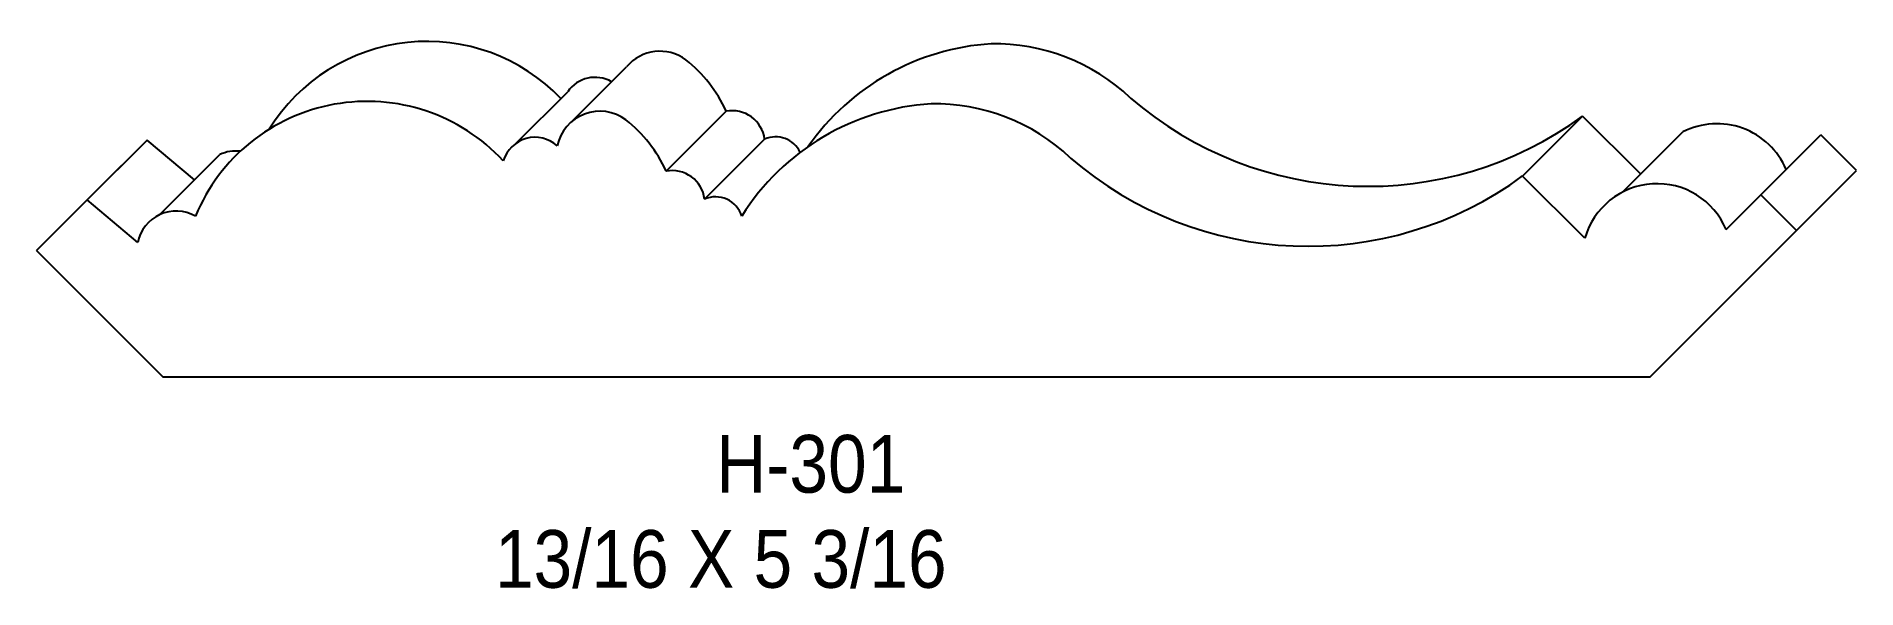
# Model space of a CAD drawing. Extents: x 70.79 to 76.15, y 154.85 to 156.48.
import ezdxf

# ---------------------------------------------------------------- set-up
doc = ezdxf.new("R2010")
doc.units = 0
doc.header["$LTSCALE"] = 5
doc.layers.add('PROFILE', color=7, linetype='CONTINUOUS')
doc.styles.add('TXT', font='TXT', dxfattribs={"height": 3.5})

msp = doc.modelspace()

# ---------------------------------------------------------------- linework, layer by layer
at = {"layer": 'PROFILE', "color": 1, "linetype": 'CONTINUOUS'}
for p, q in [((72.3643, 156.2287), (72.525, 156.3895)), ((72.1999, 156.1645), (72.3517, 156.3163)), ((72.642, 156.0819), (72.8188, 156.2587)), ((75.165, 156.0678), (75.3418, 156.2445)), ((75.5129, 156.0735), (75.3418, 156.2445)), ((70.9357, 155.9971), (71.1124, 156.1738)), ((71.1124, 156.1738), (70.9632, 156.0246)), ((71.2523, 156.0564), (71.1124, 156.1738)), ((72.755, 155.9997), (72.9318, 156.1764)), ((75.4604, 156.021), (75.6371, 156.1977)), ((75.867, 156.0127), (76.0438, 156.1895)), ((76.1489, 156.0843), (76.0438, 156.1895)), ((71.1501, 155.9542), (71.3269, 156.131)), ((75.3484, 155.8845), (75.165, 156.0678)), ((75.7171, 155.6526), (76.1489, 156.0843)), ((75.7646, 155.9103), (75.9413, 156.087)), ((75.9722, 155.9076), (76.1489, 156.0843)), ((70.7865, 155.8479), (70.9632, 156.0246)), ((70.9357, 155.9971), (70.7865, 155.8479)), ((71.0851, 155.8717), (70.9357, 155.9971)), ((75.9722, 155.9076), (75.867, 156.0127)), ((75.5404, 155.4758), (75.9722, 155.9076)), ((70.7865, 155.8479), (71.1586, 155.4758)), ((75.5404, 155.4758), (75.7171, 155.6526)), ((71.1586, 155.4758), (75.5404, 155.4758))]:
    msp.add_line(p, q, dxfattribs=at)
for centre, major_axis, start_param, end_param in [((71.9375, 155.9172), (0, 0.5472), -0.804926, 1.015816), ((72.6235, 156.307), (0.1284, 0), 0.931568, 2.444291), ((73.6439, 155.7463), (0, 0.7124), 0.063126, 0.961717), ((73.6084, 155.8727), (0.5847, 0), 0.815745, 1.586952), ((72.4321, 156.2608), (0.0977, 0), 1.047294, 2.537802), ((72.4415, 156.0853), (0, 0.4152), -1.139972, -0.672318), ((71.7608, 155.7405), (0, 0.5472), -0.822886, 1.178576), ((72.4468, 156.1303), (0.1284, 0), 0.931568, 2.936363), ((72.8365, 156.1642), (0, 0.0961), -1.443667, 0.18527), ((73.4671, 155.5696), (0, 0.7124), 0.063126, 1.007904), ((73.4316, 155.696), (0.5847, 0), 0.815745, 1.586952), ((74.7093, 157.1067), (0, 1.0693), -3.855508, -2.508654), ((72.2648, 155.9086), (0.4152, 0), 0.430824, 0.898479), ((75.7377, 156.0009), (0.221, 0), 0.400054, 2.043639), ((72.2554, 156.0841), (0, 0.0977), -0.736429, 1.2739), ((72.9641, 156.1022), (0, 0.0809), -1.119872, 0.411566), ((71.3749, 156.0262), (0, 0.1153), -0.110962, 0.429682), ((74.5325, 156.93), (1.0693, 0), -2.284712, -0.937858), ((72.6597, 155.9875), (0, 0.0961), -1.443667, 0.18527), ((75.561, 155.8242), (0.221, 0), 0.400054, 2.865432), ((72.7874, 155.9255), (0, 0.0809), -1.266373, 0.411566), ((71.1982, 155.8494), (0.1153, 0), 1.053812, 2.947144)]:
    msp.add_ellipse(centre, major_axis=major_axis, ratio=1, start_param=start_param, end_param=end_param, dxfattribs=at)

# ---------------------------------------------------------------- texts
at = {"layer": 'PROFILE', "color": 1, "linetype": 'CONTINUOUS', "style": 'TXT', "width": 0.9}
for s, height, p in [('H-301', 0.16996, (72.7891, 155.1348)), ('13/16 X 5 3/16', 0.169956, (72.1374, 154.8545))]:
    msp.add_text(s, height=height, dxfattribs=at).set_placement(p)

doc.saveas('drawing.dxf')
